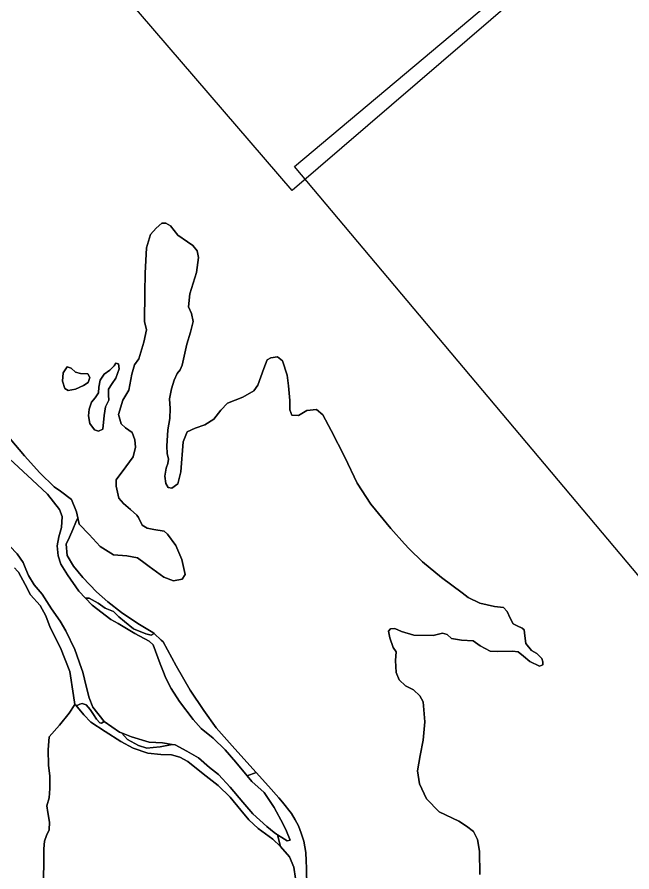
# Model space of a CAD drawing. Header units: inches. Extents: x 288635 to 1232953, y 676945 to 1655780.
# Drawn here: x 422271 to 439401, y 799738 to 823553 of the extents above; entities that cross this region are included whole.
import ezdxf

# ---------------------------------------------------------------- set-up
doc = ezdxf.new("R2010")
doc.units = ezdxf.units.IN
doc.header["$MEASUREMENT"] = 0
doc.layers.add('Images', color=7, linetype='Continuous')
picture_1 = doc.add_image_def('image14.jpg', size_in_pixel=(2572, 3729))
picture_2 = doc.add_image_def('image15.jpg', size_in_pixel=(2550, 3732))

msp = doc.modelspace()

# ---------------------------------------------------------------- linework, layer by layer
at = {"color": 1}
for points in [[(435161.8192, 799662.2005), (435156.7391, 800317.5218), (435095.779, 800642.6424), (434984.0188, 800861.0829), (434790.9784, 801008.4032), (434582.698, 801150.6435), (434034.0569, 801414.804), (433673.3762, 801770.4047), (433485.4158, 802192.0455), (433424.4557, 802557.8063), (433505.7358, 802984.5271), (433581.936, 803411.248), (433632.7361, 803919.249), (433581.936, 804478.0501), (433495.5758, 804640.6104), (433312.6955, 804813.3308), (433094.255, 804925.091), (432916.4547, 805092.7313), (432830.0945, 805295.9318), (432814.8545, 805626.1324), (432835.1745, 805869.9729), (432748.8143, 805991.8931), (432652.2941, 806256.0537), (432621.8141, 806444.0141), (432672.6142, 806510.0542), (432794.5344, 806515.1342), (432982.4948, 806438.934), (433327.9355, 806337.3338), (433866.4166, 806322.0938), (434120.4171, 806393.2139), (434252.4973, 806352.5739), (434374.4176, 806240.8136), (434653.8181, 806195.0936), (434973.8588, 806174.7735), (435171.9792, 806037.6132), (435456.4597, 805885.2129), (435659.6601, 805880.1329), (436076.221, 805890.2929), (436228.6213, 805869.9729), (436381.0216, 805748.0527), (436553.7419, 805600.7324), (436828.0625, 805473.7321), (436919.5027, 805504.2122), (436919.5027, 805590.5723), (436889.0226, 805687.0925), (436751.8623, 805819.1728), (436599.462, 805910.613), (436441.9817, 806103.6534), (436416.5817, 806311.9338), (436396.2616, 806484.6541), (436345.4615, 806530.3742), (436208.3012, 806596.4144), (436091.461, 806652.2945), (436010.1808, 806809.7748), (435923.8207, 806992.6551), (435825.7428, 807104.1316), (435571.7423, 807134.6117), (435160.2614, 807226.0519), (434840.2208, 807383.5322), (434667.5004, 807515.6124), (434093.4593, 807942.3333), (433570.2183, 808374.1341), (433199.3775, 808734.8149), (433068.4425, 808878.5866), (432681.2165, 809303.776), (432127.4954, 809984.4974), (431746.4946, 810568.6985), (431406.1339, 811295.14), (431025.1332, 812036.8215), (430786.3727, 812468.6223), (430608.5723, 812621.0226), (430339.3318, 812590.5426), (430115.8113, 812453.3823), (429922.771, 812463.5423), (429871.9709, 812615.9426), (429866.8908, 812869.9431), (429836.4108, 813281.424), (429795.7707, 813581.1446), (429668.7705, 813977.3854), (429526.5302, 814089.1456), (429343.6498, 814063.7455), (429242.0496, 814007.8654), (429145.5294, 813758.9449), (428977.8891, 813301.744), (428866.1288, 813144.2637), (428561.3282, 812966.4633), (428134.6074, 812793.743), (427946.647, 812605.7826), (427753.6066, 812351.7821), (427504.6861, 812189.2218), (427230.3656, 812102.8616), (427006.8451, 811996.1814), (426895.0849, 811721.8608), (426834.1248, 810888.7392), (426747.7646, 810553.4585), (426580.1243, 810431.5383), (426478.5241, 810451.8583), (426412.4839, 810563.6185), (426387.0839, 810761.7389), (426422.644, 810990.3394), (426468.3641, 811117.3396), (426493.7641, 811234.1799), (426448.044, 811391.6602), (426442.964, 811599.9406), (426468.3641, 812057.1415), (426524.2442, 812367.0221), (426534.4042, 812646.4227), (426514.0841, 812915.6632), (426569.9643, 813200.1438), (426646.1644, 813438.9043), (426727.4446, 813621.7846), (426818.8848, 813728.4649), (426869.6849, 813860.5451), (427001.7651, 814444.7463), (427098.2853, 814780.027), (427174.4855, 815069.5875), (427133.8454, 815298.188), (427047.4852, 815481.0684), (427083.0453, 815841.7491), (427265.9256, 816436.1103), (427321.8058, 816857.7511), (427286.2457, 817040.6315), (427164.3254, 817193.0318), (427017.0051, 817294.632), (426752.8446, 817477.5124), (426549.6442, 817736.5929), (426412.4839, 817807.713), (426300.7237, 817807.713), (426143.2434, 817670.5527), (425990.8431, 817497.8324), (425874.0029, 817121.9116), (425838.4428, 816415.7902), (425828.2828, 815877.3092), (425818.1228, 815074.6675), (425874.0029, 814840.9871), (425797.8027, 814500.6264), (425665.7224, 814033.2655), (425543.8022, 813865.6251), (425467.602, 813606.5446), (425381.2419, 813159.5037), (425213.6015, 812885.1832), (425096.7613, 812483.8624), (425167.8815, 812224.7818), (425294.8817, 812113.0216), (425477.7621, 811980.9414), (425553.9622, 811777.741), (425569.2023, 811569.4605), (425508.2421, 811305.3), (425299.9617, 811020.8194), (425035.8012, 810665.2187), (425030.7212, 810482.3384), (425101.8413, 810147.0577), (425239.0016, 809999.7374), (425426.962, 809832.0971), (425609.8423, 809679.6968), (425650.4824, 809608.5766), (425757.1626, 809400.2962), (425899.4029, 809313.936), (426077.2033, 809273.2959), (426371.8439, 809232.6559), (426458.204, 809151.3757), (426696.9645, 808836.4151), (426864.6048, 808445.2543), (426956.045, 808023.6134), (426874.7649, 807896.6132), (426625.8444, 807845.8131), (426356.6038, 807952.4933), (425950.203, 808247.1339), (425838.4114, 808330.9776), (425625.0824, 808490.9744), (425325.3618, 808546.8545), (424954.521, 808572.2545), (424588.7603, 808805.935), (424283.9597, 809141.2157), (424004.5591, 809430.7763), (423961.8023, 809607.1482), (423923.279, 809766.0569), (423786.1187, 810111.4976), (423481.3181, 810350.2581), (423308.5977, 810462.0183), (422902.1969, 810858.2591), (422480.5561, 811330.7001), (422074.1553, 811808.221)], [(430341.7038, 799310.8169), (430336.4121, 799839.9847), (430328.7861, 800050.9716), (430320.5371, 800279.1939), (430262.3286, 800596.6945), (430183.3828, 800822.2538), (430114.1616, 801020.0287), (430019.5826, 801186.181), (429918.3696, 801363.9877), (429669.6608, 801681.4884), (429563.6173, 801801.671), (429272.785, 802131.2809), (428928.8259, 802512.2817), (428341.4498, 803163.158), (427817.5737, 803755.8258), (427473.6147, 804232.0768), (427092.6139, 804798.2863), (426706.3215, 805480.9126), (426341.1958, 806146.341), (426289.29, 806193.8145), (426086.4958, 806379.2918), (426054.9259, 806408.1659), (425638.3651, 806662.1664), (425176.0841, 806961.887), (424800.1634, 807261.6076), (424485.2028, 807541.0082), (424104.202, 807937.249), (423840.0415, 808257.2896), (423667.3211, 808551.9302), (423641.9211, 808871.9709), (423728.2812, 809059.9312), (423819.7214, 809273.2917), (423911.1616, 809481.5721), (423961.8023, 809607.1482), (424004.5591, 809430.7763), (424283.9597, 809141.2157), (424588.7603, 808805.935), (424954.521, 808572.2545), (425325.3618, 808546.8545), (425625.0824, 808490.9744), (425838.4114, 808330.9776), (425950.203, 808247.1339), (426356.6038, 807952.4933), (426625.8444, 807845.8131), (426874.7649, 807896.6132), (426956.045, 808023.6134), (426864.6048, 808445.2543), (426696.9645, 808836.4151), (426458.204, 809151.3757), (426371.8439, 809232.6559), (426077.2033, 809273.2959), (425899.4029, 809313.936), (425757.1626, 809400.2962), (425650.4824, 809608.5766), (425609.8423, 809679.6968), (425426.962, 809832.0971), (425239.0016, 809999.7374), (425101.8413, 810147.0577), (425030.7212, 810482.3384), (425035.8012, 810665.2187), (425299.9617, 811020.8194), (425508.2421, 811305.3), (425569.2023, 811569.4605), (425553.9622, 811777.741), (425477.7621, 811980.9414), (425294.8817, 812113.0216), (425167.8815, 812224.7818), (425096.7613, 812483.8624), (425213.6015, 812885.1832), (425381.2419, 813159.5037), (425467.602, 813606.5446), (425543.8022, 813865.6251), (425665.7224, 814033.2655), (425797.8027, 814500.6264), (425874.0029, 814840.9871), (425818.1228, 815074.6675), (425828.2828, 815877.3092), (425838.4428, 816415.7902), (425874.0029, 817121.9116), (425990.8431, 817497.8324), (426143.2434, 817670.5527), (426300.7237, 817807.713), (426412.4839, 817807.713), (426549.6442, 817736.5929), (426752.8446, 817477.5124), (427017.0051, 817294.632), (427164.3254, 817193.0318), (427286.2457, 817040.6315), (427321.8058, 816857.7511), (427265.9256, 816436.1103), (427083.0453, 815841.7491), (427047.4852, 815481.0684), (427133.8454, 815298.188), (427174.4855, 815069.5875), (427098.2853, 814780.027), (427001.7651, 814444.7463), (426869.6849, 813860.5451), (426818.8848, 813728.4649), (426727.4446, 813621.7846), (426646.1644, 813438.9043), (426569.9643, 813200.1438), (426514.0841, 812915.6632), (426534.4042, 812646.4227), (426524.2442, 812367.0221), (426468.3641, 812057.1415), (426442.964, 811599.9406), (426448.044, 811391.6602), (426493.7641, 811234.1799), (426468.3641, 811117.3396), (426422.644, 810990.3394), (426387.0839, 810761.7389), (426412.4839, 810563.6185), (426478.5241, 810451.8583), (426478.5241, 810451.8583), (426580.1243, 810431.5383), (426747.7646, 810553.4585), (426834.1248, 810888.7392), (426895.0849, 811721.8608), (427006.8451, 811996.1814), (427230.3656, 812102.8616), (427504.6861, 812189.2218), (427753.6066, 812351.7821), (427946.647, 812605.7826), (428134.6074, 812793.743), (428561.3282, 812966.4633), (428866.1288, 813144.2637), (428977.8891, 813301.744), (429145.5294, 813758.9449), (429242.0496, 814007.8654), (429343.6498, 814063.7455), (429526.5302, 814089.1456), (429668.7705, 813977.3854), (429795.7707, 813581.1446), (429836.4108, 813281.424), (429866.8908, 812869.9431), (429871.9709, 812615.9426), (429922.771, 812463.5423), (430115.8113, 812453.3823), (430339.3318, 812590.5426), (430608.5723, 812621.0226), (430786.3727, 812468.6223), (431025.1332, 812036.8215), (431406.1339, 811295.14), (431746.4946, 810568.6985), (432127.4954, 809984.4974), (432681.2165, 809303.776), (433068.4425, 808878.5866), (433199.3775, 808734.8149), (433570.2183, 808374.1341), (434093.4593, 807942.3333), (434667.5004, 807515.6124), (434840.2208, 807383.5322), (435160.2614, 807226.0519), (435571.7423, 807134.6117), (435825.7428, 807104.1316), (435923.8207, 806992.6551), (436010.1808, 806809.7748), (436091.461, 806652.2945), (436208.3012, 806596.4144), (436345.4615, 806530.3742), (436396.2616, 806484.6541), (436416.5817, 806311.9338), (436441.9817, 806103.6534), (436599.462, 805910.613), (436751.8623, 805819.1728), (436889.0226, 805687.0925), (436919.5027, 805590.5723), (436919.5027, 805504.2122), (436828.0625, 805473.7321), (436553.7419, 805600.7324), (436381.0216, 805748.0527), (436228.6213, 805869.9729), (436076.221, 805890.2929), (435659.6601, 805880.1329), (435456.4597, 805885.2129), (435171.9792, 806037.6132), (434973.8588, 806174.7735), (434653.8181, 806195.0936), (434374.4176, 806240.8136), (434252.4973, 806352.5739), (434120.4171, 806393.2139), (433866.4166, 806322.0938), (433327.9355, 806337.3338), (432982.4948, 806438.934), (432794.5344, 806515.1342), (432672.6142, 806510.0542), (432621.8141, 806444.0141), (432652.2941, 806256.0537), (432748.8143, 805991.8931), (432835.1745, 805869.9729), (432814.8545, 805626.1324), (432830.0945, 805295.9318), (432916.4547, 805092.7313), (433094.255, 804925.091), (433312.6955, 804813.3308), (433495.5758, 804640.6104), (433581.936, 804478.0501), (433632.7361, 803919.249), (433581.936, 803411.248), (433505.7358, 802984.5271), (433424.4557, 802557.8063), (433485.4158, 802192.0455), (433673.3762, 801770.4047), (434034.0569, 801414.804), (434582.698, 801150.6435), (434790.9784, 801008.4032), (434984.0188, 800861.0829), (435095.779, 800642.6424), (435156.7391, 800317.5218), (435161.8192, 799662.2005)], [(422057.0111, 811249.8129), (422692.0124, 810660.5317), (423118.7332, 810264.2909), (423448.9339, 809832.49), (423525.134, 809639.4497), (423504.814, 809334.6491), (423433.6939, 809070.4885), (423387.9738, 808821.568), (423418.4538, 808542.1675), (423489.574, 808313.567), (423672.4543, 808018.9264), (423987.415, 807561.7255), (424180.0326, 807361.2991), (424363.3357, 807170.5647), (424886.5768, 806774.3239), (425089.8732, 806654.8291), (425552.0581, 806383.1631), (425953.3789, 806169.8027), (426065.1391, 806068.2025), (426258.1795, 805539.8815), (426364.7493, 805260.5952), (426405.4998, 805153.8007), (426568.0601, 804849.0001), (426791.5806, 804483.2393), (427172.5813, 803985.3984), (427401.1818, 803731.3978), (427731.3824, 803462.1573), (428066.6631, 803142.1167), (428366.3837, 802796.676), (428680.5243, 802414.7096), (428813.4246, 802253.1149), (429153.7853, 801953.3943), (429438.2659, 801536.8335), (429682.2755, 801067.5841), (429777.9674, 800876.9488), (429875.1467, 800622.4316), (429793.8666, 800607.1916), (429722.7464, 800647.8317), (429523.7843, 800771.6304), (429494.146, 800790.072), (429437.0312, 800835.3328), (429224.9054, 801003.4324), (428838.8247, 801359.0331), (428564.5041, 801679.0737), (428203.8234, 802100.7146), (427883.7828, 802451.2353), (427634.8623, 802649.3557), (427330.0616, 802913.5162), (427004.941, 803106.5566), (426674.7403, 803274.1969), (426588.2886, 803287.9791), (426324.2196, 803330.077), (425953.3789, 803350.3971), (425460.6179, 803502.7974), (425184.5867, 803609.914), (425120.2572, 803634.8777), (424693.5364, 803929.5182), (424383.6558, 804325.759), (424282.9269, 804588.9537), (424226.1704, 804803.8293), (424146.8377, 805104.1767), (424104.2552, 805301.121), (424066.4461, 805408.5332), (423880.7347, 805936.1223), (423631.8142, 806454.2833), (423469.2539, 806728.6038), (423230.4934, 807063.8845), (422966.3329, 807475.3653), (422742.8125, 807739.5259), (422585.3322, 807998.6064), (422516.4391, 808170.8392), (422443.0919, 808354.2071), (422275.4515, 808603.1276), (421870.3207, 809018.4184)], [(421870.3207, 809018.4184), (422275.4515, 808603.1276), (422443.0919, 808354.2071), (422516.4391, 808170.8392), (422585.3322, 807998.6064), (422742.8125, 807739.5259), (422966.3329, 807475.3653), (423230.4934, 807063.8845), (423469.2539, 806728.6038), (423631.8142, 806454.2833), (423880.7347, 805936.1223), (424066.4461, 805408.5332), (424104.2552, 805301.121), (424146.8377, 805104.1767), (424226.1704, 804803.8293), (424282.9269, 804588.9537), (424383.6558, 804325.759), (424693.5364, 803929.5182), (424624.3838, 803884.625), (424579.9337, 803895.2084), (424484.6835, 803996.8086), (424400.0167, 804119.5755), (424311.1165, 804261.3924), (424198.933, 804390.5094), (424088.8661, 804430.7261), (424023.2493, 804413.7927), (423949.1658, 804373.576), (423903.3305, 804380.3895), (423884.4904, 804402.0761), (423844.6337, 804653.1965), (423738.0168, 805324.9446), (423484.0163, 805985.346), (423194.4557, 806549.2271), (423072.5355, 806874.3477), (422915.0551, 807158.8283), (422645.8146, 807453.4689), (422498.4943, 807748.1095), (422310.5339, 808088.4702), (422284.7711, 808117.0075), (422198.3225, 808212.7659)], [(422198.3225, 808212.7659), (422284.7711, 808117.0075), (422310.5339, 808088.4702), (422498.4943, 807748.1095), (422645.8146, 807453.4689), (422915.0551, 807158.8283), (423072.5355, 806874.3477), (423194.4557, 806549.2271), (423484.0163, 805985.346), (423738.0168, 805324.9446), (423844.6337, 804653.1965), (423884.4904, 804402.0761), (423719.3901, 804160.7756), (423452.6896, 803830.575), (423160.589, 803500.3743), (423137.1601, 803143.0466), (423147.3201, 802716.3258), (423182.8802, 802401.3651), (423182.8802, 802061.0044), (423162.5602, 801801.9239), (423096.52, 801578.4035), (423127.0001, 801395.5231), (423177.8002, 801126.2826), (423167.6402, 800907.8421), (423091.44, 800755.4418), (423035.5599, 800597.9615), (423020.3199, 800379.5211), (423020.3199, 800074.7205), (423010.1599, 799490.5193)], [(423010.1599, 799490.5193), (423020.3199, 800074.7205), (423020.3199, 800379.5211), (423035.5599, 800597.9615), (423091.44, 800755.4418), (423167.6402, 800907.8421), (423177.8002, 801126.2826), (423127.0001, 801395.5231), (423096.52, 801578.4035), (423162.5602, 801801.9239), (423182.8802, 802061.0044), (423182.8802, 802401.3651), (423147.3201, 802716.3258), (423137.1601, 803143.0466), (423160.589, 803500.3743), (423452.6896, 803830.575), (423719.3901, 804160.7756), (423884.4904, 804402.0761), (423903.3305, 804380.3895), (424131.9502, 804117.2291), (424322.4506, 803907.6786), (424722.5014, 803647.3281), (425160.6523, 803367.9276), (425503.553, 803190.1272), (425909.9538, 803050.4269), (426278.2545, 803005.9768), (426576.7051, 802999.6268), (426805.3056, 802936.1267), (427027.556, 802815.4765), (427459.3569, 802472.5758), (427872.1077, 802148.7251), (428208.6584, 801824.8745), (428500.759, 801462.9238), (428729.3594, 801189.8732), (428983.3599, 800948.5727), (429394.489, 800652.8146), (429605.6612, 800446.9217), (429859.6617, 800161.1712), (429980.3119, 799869.0706), (430024.762, 799551.5699)], [(430024.762, 799551.5699), (429980.3119, 799869.0706), (429859.6617, 800161.1712), (429605.6612, 800446.9217), (429523.7843, 800771.6304), (429722.7464, 800647.8317), (429793.8666, 800607.1916), (429875.1467, 800622.4316), (429777.9674, 800876.9488), (429682.2755, 801067.5841), (429438.2659, 801536.8335), (429153.7853, 801953.3943), (428813.4246, 802253.1149), (428680.5243, 802414.7096), (428928.8259, 802512.2817), (429272.785, 802131.2809), (429563.6173, 801801.671), (429669.6608, 801681.4884), (429918.3696, 801363.9877), (430019.5826, 801186.181), (430114.1616, 801020.0287), (430183.3828, 800822.2538), (430183.3828, 800822.2538), (430262.3286, 800596.6945), (430320.5371, 800279.1939), (430328.7861, 800050.9716), (430336.4121, 799839.9847), (430341.7038, 799310.8169)]]:
    msp.add_lwpolyline(points, dxfattribs=at)
for points in [[(423896.4298, 813191.19), (423690.0544, 813154.1483), (423600.0959, 813207.065), (423536.5958, 813408.1488), (423552.4708, 813646.2742), (423668.8877, 813810.3162), (423780.0129, 813773.2745), (423901.7215, 813656.8576), (424039.3051, 813625.1075), (424240.3888, 813614.5242), (424298.5973, 813513.9823), (424250.9722, 813371.107), (424118.6803, 813286.4402), (423896.4298, 813191.19)], [(423780.0129, 813773.2745), (423668.8877, 813810.3162), (423552.4708, 813646.2742), (423536.5958, 813408.1488), (423600.0959, 813207.065), (423690.0544, 813154.1483), (423896.4298, 813191.19), (424118.6803, 813286.4402), (424250.9722, 813371.107), (424298.5973, 813513.9823), (424240.3888, 813614.5242), (424039.3051, 813625.1075), (423901.7215, 813656.8576), (423780.0129, 813773.2745)], [(424663.723, 812069.3544), (424536.7228, 812016.4376), (424430.8892, 812058.7711), (424293.3056, 812233.3964), (424261.5556, 812445.0635), (424277.4306, 812630.2722), (424346.2224, 812820.7726), (424446.7643, 812942.4812), (424536.7228, 813085.3565), (424552.5978, 813238.8151), (424589.6395, 813439.8988), (424695.4731, 813603.9408), (424859.5151, 813715.066), (424975.932, 813842.0663), (425023.5571, 813910.8581), (425097.6406, 813889.6914), (425118.8073, 813752.1078), (425018.2654, 813498.1073), (424923.0152, 813344.6486), (424822.4733, 813185.8983), (424822.4733, 813021.8563), (424827.765, 812884.2727), (424737.8065, 812699.064), (424695.4731, 812455.6469), (424663.723, 812069.3544)], [(424975.932, 813842.0663), (424859.5151, 813715.066), (424695.4731, 813603.9408), (424589.6395, 813439.8988), (424552.5978, 813238.8151), (424536.7228, 813085.3565), (424446.7643, 812942.4812), (424346.2224, 812820.7726), (424277.4306, 812630.2722), (424261.5556, 812445.0635), (424293.3056, 812233.3964), (424430.8892, 812058.7711), (424536.7228, 812016.4376), (424663.723, 812069.3544), (424695.4731, 812455.6469), (424737.8065, 812699.064), (424827.765, 812884.2727), (424822.4733, 813021.8563), (424822.4733, 813185.8983), (424923.0152, 813344.6486), (425018.2654, 813498.1073), (425118.8073, 813752.1078), (425097.6406, 813889.6914), (425023.5571, 813910.8581), (424975.932, 813842.0663)], [(425859.5583, 806367.2242), (426005.6086, 806332.2991), (426086.4958, 806379.2918), (426289.29, 806193.8145), (426341.1958, 806146.341), (426706.3215, 805480.9126), (427092.6139, 804798.2863), (427473.6147, 804232.0768), (427817.5737, 803755.8258), (428341.4498, 803163.158), (428928.8259, 802512.2817), (428680.5243, 802414.7096), (428366.3837, 802796.676), (428066.6631, 803142.1167), (427731.3824, 803462.1573), (427401.1818, 803731.3978), (427172.5813, 803985.3984), (426791.5806, 804483.2393), (426568.0601, 804849.0001), (426405.4998, 805153.8007), (426364.7493, 805260.5952), (426258.1795, 805539.8815), (426065.1391, 806068.2025), (425953.3789, 806169.8027), (425552.0581, 806383.1631), (425089.8732, 806654.8291), (424886.5768, 806774.3239), (424363.3357, 807170.5647), (424180.0326, 807361.2991), (424281.5801, 807367.3512), (424532.4056, 807224.4759), (424726.081, 807084.7756), (424961.0315, 806992.7005), (425110.2568, 806846.6502), (425265.8321, 806710.1249), (425516.6576, 806510.0995), (425859.5583, 806367.2242)], [(424198.933, 804390.5094), (424311.1165, 804261.3924), (424400.0167, 804119.5755), (424484.6835, 803996.8086), (424579.9337, 803895.2084), (424624.3838, 803884.625), (424693.5364, 803929.5182), (425120.2572, 803634.8777), (425184.5867, 803609.914), (425344.5017, 803429.6201), (425655.6523, 803261.3448), (425890.6028, 803185.1447), (426058.8781, 803207.3697), (426262.0785, 803223.2447), (426588.2886, 803287.9791), (426674.7403, 803274.1969), (427004.941, 803106.5566), (427330.0616, 802913.5162), (427634.8623, 802649.3557), (427883.7828, 802451.2353), (428203.8234, 802100.7146), (428564.5041, 801679.0737), (428838.8247, 801359.0331), (429224.9054, 801003.4324), (429437.0312, 800835.3328), (429494.146, 800790.072), (429523.7843, 800771.6304), (429605.6612, 800446.9217), (429394.489, 800652.8146), (428983.3599, 800948.5727), (428729.3594, 801189.8732), (428500.759, 801462.9238), (428208.6584, 801824.8745), (427872.1077, 802148.7251), (427459.3569, 802472.5758), (427027.556, 802815.4765), (426805.3056, 802936.1267), (426576.7051, 802999.6268), (426278.2545, 803005.9768), (425909.9538, 803050.4269), (425503.553, 803190.1272), (425160.6523, 803367.9276), (424722.5014, 803647.3281), (424322.4506, 803907.6786), (424131.9502, 804117.2291), (423903.3305, 804380.3895), (423949.1658, 804373.576), (424023.2493, 804413.7927), (424088.8661, 804430.7261), (424198.933, 804390.5094)], [(426058.8781, 803207.3697), (425890.6028, 803185.1447), (425655.6523, 803261.3448), (425344.5017, 803429.6201), (425184.5867, 803609.914), (425460.6179, 803502.7974), (425953.3789, 803350.3971), (426324.2196, 803330.077), (426588.2886, 803287.9791), (426262.0785, 803223.2447), (426058.8781, 803207.3697)]]:
    msp.add_lwpolyline(points, close=True, dxfattribs=at)
at = {"color": 1, "ltscale": 3}
msp.add_lwpolyline([(422074.1553, 811808.221), (422480.5561, 811330.7001), (422902.1969, 810858.2591), (423308.5977, 810462.0183), (423481.3181, 810350.2581), (423786.1187, 810111.4976), (423923.279, 809766.0569), (423961.8023, 809607.1482), (423911.1616, 809481.5721), (423819.7214, 809273.2917), (423728.2812, 809059.9312), (423641.9211, 808871.9709), (423667.3211, 808551.9302), (423840.0415, 808257.2896), (424104.202, 807937.249), (424485.2028, 807541.0082), (424800.1634, 807261.6076), (425176.0841, 806961.887), (425638.3651, 806662.1664), (426054.9259, 806408.1659), (426086.4958, 806379.2918), (426005.6086, 806332.2991), (425859.5583, 806367.2242), (425516.6576, 806510.0995), (425265.8321, 806710.1249), (425110.2568, 806846.6502), (424961.0315, 806992.7005), (424726.081, 807084.7756), (424532.4056, 807224.4759), (424281.5801, 807367.3512), (424180.0326, 807361.2991), (423987.415, 807561.7255), (423672.4543, 808018.9264), (423489.574, 808313.567), (423418.4538, 808542.1675), (423387.9738, 808821.568), (423433.6939, 809070.4885), (423504.814, 809334.6491), (423525.134, 809639.4497), (423448.9339, 809832.49), (423118.7332, 810264.2909), (422692.0124, 810660.5317), (422057.0111, 811249.8129)], dxfattribs=at)

# ---------------------------------------------------------------- pictures from other files: only their frames are drawn
at = {"layer": 'Images'}
image = msp.add_image(picture_1, insert=(429935.0746, 818726.8844), size_in_units=(41455.3588, 60103.823), rotation=40.68023876, dxfattribs=at)
image.dxf.flags = 7
image = msp.add_image(picture_2, insert=(468623.906, 773401.1385), size_in_units=(41037.1724, 60059.1088), rotation=40.020734509, dxfattribs=at)
image.dxf.flags = 7

doc.saveas('drawing.dxf')
